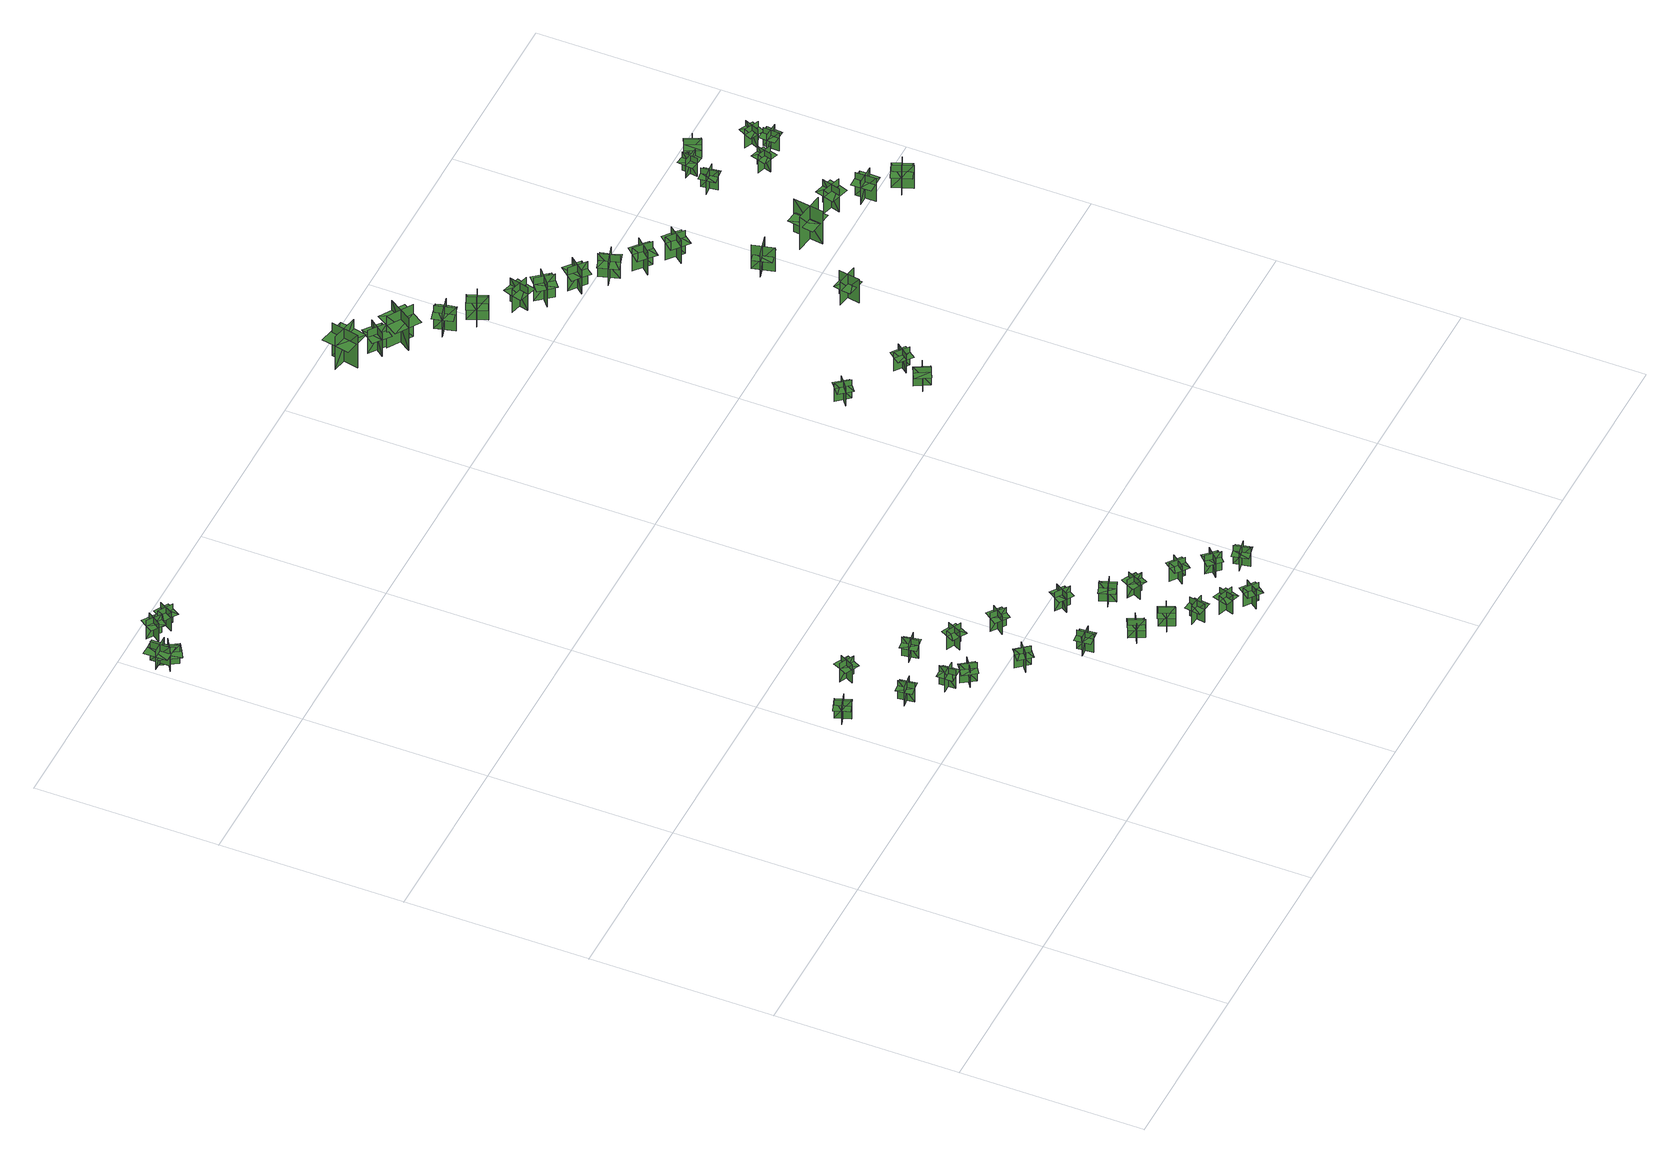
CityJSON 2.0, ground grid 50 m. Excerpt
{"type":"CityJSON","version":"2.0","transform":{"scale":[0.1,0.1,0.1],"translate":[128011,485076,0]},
"CityObjects":{
"tree1":{"type":"SolitaryVegetationObject","geometry":[{"type":"MultiSurface","lod":"1","boundaries":[[[0,1,2]],[[0,2,3]],[[4,5,6]],[[4,6,7]],[[8,9,10]],[[8,10,11]],[[8,11,12]],[[8,12,13]]]}]},
"tree2":{"type":"SolitaryVegetationObject","geometry":[{"type":"MultiSurface","lod":"1","boundaries":[[[14,15,16]],[[14,16,17]],[[18,19,20]],[[18,20,21]],[[22,23,24]],[[22,24,25]],[[22,25,26]],[[22,26,27]]]}]},
"tree3":{"type":"SolitaryVegetationObject","geometry":[{"type":"MultiSurface","lod":"1","boundaries":[[[28,29,30]],[[28,30,31]],[[32,33,34]],[[32,34,35]],[[36,37,38]],[[36,38,39]],[[36,39,40]],[[36,40,41]]]}]},
"tree4":{"type":"SolitaryVegetationObject","geometry":[{"type":"MultiSurface","lod":"1","boundaries":[[[42,43,44]],[[42,44,45]],[[46,47,48]],[[46,48,49]],[[50,51,52]],[[50,52,53]],[[50,53,54]],[[50,54,55]]]}]},
"tree5":{"type":"SolitaryVegetationObject","geometry":[{"type":"MultiSurface","lod":"1","boundaries":[[[56,57,58]],[[56,58,59]],[[60,61,62]],[[60,62,63]],[[64,65,66]],[[64,66,67]],[[64,67,68]],[[64,68,69]]]}]},
"tree6":{"type":"SolitaryVegetationObject","geometry":[{"type":"MultiSurface","lod":"1","boundaries":[[[70,71,72]],[[70,72,73]],[[74,75,76]],[[74,76,77]],[[78,79,80]],[[78,80,81]],[[78,81,82]],[[78,82,83]]]}]},
"tree7":{"type":"SolitaryVegetationObject","geometry":[{"type":"MultiSurface","lod":"1","boundaries":[[[84,85,86]],[[84,86,87]],[[88,89,90]],[[88,90,91]],[[92,93,94]],[[92,94,95]],[[92,95,96]],[[92,96,97]]]}]},
"tree8":{"type":"SolitaryVegetationObject","geometry":[{"type":"MultiSurface","lod":"1","boundaries":[[[98,99,100]],[[98,100,101]],[[102,103,104]],[[102,104,105]],[[106,107,108]],[[106,108,109]],[[106,109,110]],[[106,110,111]]]}]},
"tree9":{"type":"SolitaryVegetationObject","geometry":[{"type":"MultiSurface","lod":"1","boundaries":[[[112,113,114]],[[112,114,115]],[[116,117,118]],[[116,118,119]],[[120,121,122]],[[120,122,123]],[[120,123,124]],[[120,124,125]]]}]},
"tree10":{"type":"SolitaryVegetationObject","geometry":[{"type":"MultiSurface","lod":"1","boundaries":[[[126,127,128]],[[126,128,129]],[[130,131,132]],[[130,132,133]],[[134,135,136]],[[134,136,137]],[[134,137,138]],[[134,138,139]]]}]},
"tree11":{"type":"SolitaryVegetationObject","geometry":[{"type":"MultiSurface","lod":"1","boundaries":[[[140,141,142]],[[140,142,143]],[[144,145,146]],[[144,146,147]],[[148,149,150]],[[148,150,151]],[[148,151,152]],[[148,152,153]]]}]},
"tree12":{"type":"SolitaryVegetationObject","geometry":[{"type":"MultiSurface","lod":"1","boundaries":[[[154,155,156]],[[154,156,157]],[[158,159,160]],[[158,160,161]],[[162,163,164]],[[162,164,165]],[[162,165,166]],[[162,166,167]]]}]},
"tree13":{"type":"SolitaryVegetationObject","geometry":[{"type":"MultiSurface","lod":"1","boundaries":[[[168,169,170]],[[168,170,171]],[[172,173,174]],[[172,174,175]],[[176,177,178]],[[176,178,179]],[[176,179,180]],[[176,180,181]]]}]},
"tree14":{"type":"SolitaryVegetationObject","geometry":[{"type":"MultiSurface","lod":"1","boundaries":[[[182,183,184]],[[182,184,185]],[[186,187,188]],[[186,188,189]],[[190,191,192]],[[190,192,193]],[[190,193,194]],[[190,194,195]]]}]},
"tree15":{"type":"SolitaryVegetationObject","geometry":[{"type":"MultiSurface","lod":"1","boundaries":[[[196,197,198]],[[196,198,199]],[[200,201,202]],[[200,202,203]],[[204,205,206]],[[204,206,207]],[[204,207,208]],[[204,208,209]]]}]},
"tree16":{"type":"SolitaryVegetationObject","geometry":[{"type":"MultiSurface","lod":"1","boundaries":[[[210,211,212]],[[210,212,213]],[[214,215,216]],[[214,216,217]],[[218,219,220]],[[218,220,221]],[[218,221,222]],[[218,222,223]]]}]},
"tree17":{"type":"SolitaryVegetationObject","geometry":[{"type":"MultiSurface","lod":"1","boundaries":[[[224,225,226]],[[224,226,227]],[[228,229,230]],[[228,230,231]],[[232,233,234]],[[232,234,235]],[[232,235,236]],[[232,236,237]]]}]},
"tree18":{"type":"SolitaryVegetationObject","geometry":[{"type":"MultiSurface","lod":"1","boundaries":[[[238,239,240]],[[238,240,241]],[[242,243,244]],[[242,244,245]],[[246,247,248]],[[246,248,249]],[[246,249,250]],[[246,250,251]]]}]},
"tree19":{"type":"SolitaryVegetationObject","geometry":[{"type":"MultiSurface","lod":"1","boundaries":[[[252,253,254]],[[252,254,255]],[[256,257,258]],[[256,258,259]],[[260,261,262]],[[260,262,263]],[[260,263,264]],[[260,264,265]]]}]},
"tree20":{"type":"SolitaryVegetationObject","geometry":[{"type":"MultiSurface","lod":"1","boundaries":[[[266,267,268]],[[266,268,269]],[[270,271,272]],[[270,272,273]],[[274,275,276]],[[274,276,277]],[[274,277,278]],[[274,278,279]]]}]},
"tree21":{"type":"SolitaryVegetationObject","geometry":[{"type":"MultiSurface","lod":"1","boundaries":[[[280,281,282]],[[280,282,283]],[[284,285,286]],[[284,286,287]],[[288,289,290]],[[288,290,291]],[[288,291,292]],[[288,292,293]]]}]},
"tree22":{"type":"SolitaryVegetationObject","geometry":[{"type":"MultiSurface","lod":"1","boundaries":[[[294,295,296]],[[294,296,297]],[[298,299,300]],[[298,300,301]],[[302,303,304]],[[302,304,305]],[[302,305,306]],[[302,306,307]]]}]},
"tree23":{"type":"SolitaryVegetationObject","geometry":[{"type":"MultiSurface","lod":"1","boundaries":[[[308,309,310]],[[308,310,311]],[[312,313,314]],[[312,314,315]],[[316,317,318]],[[316,318,319]],[[316,319,320]],[[316,320,321]]]}]},
"tree24":{"type":"SolitaryVegetationObject","geometry":[{"type":"MultiSurface","lod":"1","boundaries":[[[322,323,324]],[[322,324,325]],[[326,327,328]],[[326,328,329]],[[330,331,332]],[[330,332,333]],[[330,333,334]],[[330,334,335]]]}]},
"tree25":{"type":"SolitaryVegetationObject","geometry":[{"type":"MultiSurface","lod":"1","boundaries":[[[336,337,338]],[[336,338,339]],[[340,341,342]],[[340,342,343]],[[344,345,346]],[[344,346,347]],[[344,347,348]],[[344,348,349]]]}]},
"tree26":{"type":"SolitaryVegetationObject","geometry":[{"type":"MultiSurface","lod":"1","boundaries":[[[350,351,352]],[[350,352,353]],[[354,355,356]],[[354,356,357]],[[358,359,360]],[[358,360,361]],[[358,361,362]],[[358,362,363]]]}]},
"tree27":{"type":"SolitaryVegetationObject","geometry":[{"type":"MultiSurface","lod":"1","boundaries":[[[364,365,366]],[[364,366,367]],[[368,369,370]],[[368,370,371]],[[372,373,374]],[[372,374,375]],[[372,375,376]],[[372,376,377]]]}]},
"tree28":{"type":"SolitaryVegetationObject","geometry":[{"type":"MultiSurface","lod":"1","boundaries":[[[378,379,380]],[[378,380,381]],[[382,383,384]],[[382,384,385]],[[386,387,388]],[[386,388,389]],[[386,389,390]],[[386,390,391]]]}]},
"tree29":{"type":"SolitaryVegetationObject","geometry":[{"type":"MultiSurface","lod":"1","boundaries":[[[392,393,394]],[[392,394,395]],[[396,397,398]],[[396,398,399]],[[400,401,402]],[[400,402,403]],[[400,403,404]],[[400,404,405]]]}]},
"tree30":{"type":"SolitaryVegetationObject","geometry":[{"type":"MultiSurface","lod":"1","boundaries":[[[406,407,408]],[[406,408,409]],[[410,411,412]],[[410,412,413]],[[414,415,416]],[[414,416,417]],[[414,417,418]],[[414,418,419]]]}]},
"tree31":{"type":"SolitaryVegetationObject","geometry":[{"type":"MultiSurface","lod":"1","boundaries":[[[420,421,422]],[[420,422,423]],[[424,425,426]],[[424,426,427]],[[428,429,430]],[[428,430,431]],[[428,431,432]],[[428,432,433]]]}]},
"tree32":{"type":"SolitaryVegetationObject","geometry":[{"type":"MultiSurface","lod":"1","boundaries":[[[434,435,436]],[[434,436,437]],[[438,439,440]],[[438,440,441]],[[442,443,444]],[[442,444,445]],[[442,445,446]],[[442,446,447]]]}]},
"tree33":{"type":"SolitaryVegetationObject","geometry":[{"type":"MultiSurface","lod":"1","boundaries":[[[448,449,450]],[[448,450,451]],[[452,453,454]],[[452,454,455]],[[456,457,458]],[[456,458,459]],[[456,459,460]],[[456,460,461]]]}]},
"tree34":{"type":"SolitaryVegetationObject","geometry":[{"type":"MultiSurface","lod":"1","boundaries":[[[462,463,464]],[[462,464,465]],[[466,467,468]],[[466,468,469]],[[470,471,472]],[[470,472,473]],[[470,473,474]],[[470,474,475]]]}]},
"tree35":{"type":"SolitaryVegetationObject","geometry":[{"type":"MultiSurface","lod":"1","boundaries":[[[476,477,478]],[[476,478,479]],[[480,481,482]],[[480,482,483]],[[484,485,486]],[[484,486,487]],[[484,487,488]],[[484,488,489]]]}]},
"tree36":{"type":"SolitaryVegetationObject","geometry":[{"type":"MultiSurface","lod":"1","boundaries":[[[490,491,492]],[[490,492,493]],[[494,495,496]],[[494,496,497]],[[498,499,500]],[[498,500,501]],[[498,501,502]],[[498,502,503]]]}]},
"tree37":{"type":"SolitaryVegetationObject","geometry":[{"type":"MultiSurface","lod":"1","boundaries":[[[504,505,506]],[[504,506,507]],[[508,509,510]],[[508,510,511]],[[512,513,514]],[[512,514,515]],[[512,516,517]],[[512,517,513]]]}]},
"tree38":{"type":"SolitaryVegetationObject","geometry":[{"type":"MultiSurface","lod":"1","boundaries":[[[518,519,520]],[[518,520,521]],[[522,523,524]],[[522,524,525]],[[526,527,528]],[[526,528,529]],[[526,529,530]],[[526,530,531]]]}]},
"tree39":{"type":"SolitaryVegetationObject","geometry":[{"type":"MultiSurface","lod":"1","boundaries":[[[532,533,534]],[[532,534,535]],[[536,537,538]],[[536,538,539]],[[540,541,542]],[[540,542,543]],[[540,543,544]],[[540,544,545]]]}]},
"tree40":{"type":"SolitaryVegetationObject","geometry":[{"type":"MultiSurface","lod":"1","boundaries":[[[546,547,548]],[[546,548,549]],[[550,551,552]],[[550,552,553]],[[554,555,556]],[[554,556,557]],[[554,558,559]],[[554,559,555]]]}]},
"tree41":{"type":"SolitaryVegetationObject","geometry":[{"type":"MultiSurface","lod":"1","boundaries":[[[560,561,562]],[[560,562,563]],[[564,565,566]],[[564,566,567]],[[568,569,570]],[[568,570,571]],[[568,571,572]],[[568,572,573]]]}]},
"tree42":{"type":"SolitaryVegetationObject","geometry":[{"type":"MultiSurface","lod":"1","boundaries":[[[574,575,576]],[[574,576,577]],[[578,579,580]],[[578,580,581]],[[582,583,584]],[[582,584,585]],[[582,586,587]],[[582,587,583]]]}]},
"tree43":{"type":"SolitaryVegetationObject","geometry":[{"type":"MultiSurface","lod":"1","boundaries":[[[588,589,590]],[[588,590,591]],[[592,593,594]],[[592,594,595]],[[596,597,598]],[[596,598,599]],[[596,599,600]],[[596,600,601]]]}]},
"tree44":{"type":"SolitaryVegetationObject","geometry":[{"type":"MultiSurface","lod":"1","boundaries":[[[602,603,604]],[[602,604,605]],[[606,607,608]],[[606,608,609]],[[610,611,612]],[[610,612,613]],[[610,613,614]],[[610,614,615]]]}]},
"tree45":{"type":"SolitaryVegetationObject","geometry":[{"type":"MultiSurface","lod":"1","boundaries":[[[616,617,618]],[[616,618,619]],[[620,621,622]],[[620,622,623]],[[624,625,626]],[[624,626,627]],[[624,627,628]],[[624,628,629]]]}]},
"tree46":{"type":"SolitaryVegetationObject","geometry":[{"type":"MultiSurface","lod":"1","boundaries":[[[630,631,632]],[[630,632,633]],[[634,635,636]],[[634,636,637]],[[638,639,640]],[[638,640,641]],[[638,641,642]],[[638,642,643]]]}]},
"tree47":{"type":"SolitaryVegetationObject","geometry":[{"type":"MultiSurface","lod":"1","boundaries":[[[644,645,646]],[[644,646,647]],[[648,649,650]],[[648,650,651]],[[652,653,654]],[[652,654,655]],[[652,655,656]],[[652,656,657]]]}]},
"tree48":{"type":"SolitaryVegetationObject","geometry":[{"type":"MultiSurface","lod":"1","boundaries":[[[658,659,660]],[[658,660,661]],[[662,663,664]],[[662,664,665]],[[666,667,668]],[[666,668,669]],[[666,669,670]],[[666,670,671]]]}]},
"tree49":{"type":"SolitaryVegetationObject","geometry":[{"type":"MultiSurface","lod":"1","boundaries":[[[672,673,674]],[[672,674,675]],[[676,677,678]],[[676,678,679]],[[680,681,682]],[[680,682,683]],[[680,683,684]],[[680,684,685]]]}]},
"tree50":{"type":"SolitaryVegetationObject","geometry":[{"type":"MultiSurface","lod":"1","boundaries":[[[686,687,688]],[[686,688,689]],[[690,691,692]],[[690,692,693]],[[694,695,696]],[[694,696,697]],[[694,697,698]],[[694,698,699]]]}]},
"tree51":{"type":"SolitaryVegetationObject","geometry":[{"type":"MultiSurface","lod":"1","boundaries":[[[700,701,702]],[[700,702,703]],[[704,705,706]],[[704,706,707]],[[708,709,710]],[[708,710,711]],[[708,711,712]],[[708,712,713]]]}]}
},
"vertices":[
[1,2397,16],[1,2397,78],[55,2398,78],[55,2398,16],[27,2423,16],[27,2423,78],[27,2371,78],[27,2371,16],[27,2430,58],[0,2430,58],[1,2366,58],[27,2366,58],[54,2366,58],[54,2431,58],
[24,2368,1],[24,2368,63],[70,2396,63],[70,2396,1],[33,2403,1],[33,2403,63],[60,2359,63],[60,2359,1],[29,2410,43],[6,2396,43],[40,2341,43],[63,2355,43],[86,2369,43],[52,2424,43],
[526,801,20],[540,760,20],[540,760,81],[526,801,81],[513,775,20],[555,789,20],[555,789,81],[513,775,81],[513,775,64],[520,754,64],[562,769,64],[555,789,64],[547,810,64],[505,796,64],
[117,2467,21],[92,2430,21],[92,2430,82],[117,2467,82],[88,2462,21],[125,2437,21],[125,2437,82],[88,2462,82],[88,2462,65],[76,2443,65],[113,2419,65],[125,2437,65],[137,2456,65],[100,2480,65],
[637,662,19],[681,669,19],[681,669,81],[637,662,81],[661,645,19],[655,688,19],[655,688,81],[661,645,81],[661,645,64],[683,648,64],[676,692,64],[655,688,64],[633,685,64],[639,641,64],
[170,2427,21],[132,2450,21],[132,2450,82],[170,2427,82],[163,2456,21],[140,2418,21],[140,2418,82],[163,2456,82],[163,2456,65],[144,2467,65],[121,2429,65],[140,2418,65],[159,2406,65],[182,2445,65],
[681,853,18],[661,814,18],[661,814,79],[681,853,79],[653,844,18],[692,824,18],[692,824,79],[653,844,79],[653,844,62],[643,825,62],[682,804,62],[692,824,62],[703,844,62],[663,864,62],
[748,573,18],[747,617,18],[747,617,80],[748,573,80],[769,594,18],[725,593,18],[725,593,80],[769,594,80],[769,594,63],[768,616,63],[724,615,63],[725,593,63],[725,571,63],[769,572,63],
[766,542,18],[802,568,18],[802,568,80],[766,542,80],[795,537,18],[770,573,18],[770,573,80],[795,537,80],[795,537,63],[813,550,63],[788,586,63],[770,573,63],[752,560,63],[777,524,63],
[786,718,18],[830,725,18],[830,725,79],[786,718,79],[810,701,18],[803,744,18],[803,744,79],[810,701,79],[810,701,62],[832,704,62],[825,748,62],[803,744,62],[781,741,62],[788,697,62],
[905,440,17],[877,474,17],[877,474,79],[905,440,79],[908,469,17],[874,441,17],[874,441,79],[908,469,79],[908,469,61],[894,486,61],[860,458,61],[874,441,61],[888,424,61],[922,452,61],
[909,633,17],[869,653,17],[869,653,79],[909,633,79],[900,661,17],[880,622,17],[880,622,79],[900,661,79],[900,661,61],[880,671,61],[860,632,61],[880,622,61],[899,611,61],[920,651,61],
[1004,362,17],[1009,318,17],[1009,318,79],[1004,362,79],[985,339,17],[1029,343,17],[1029,343,79],[985,339,79],[985,339,62],[988,317,62],[1032,321,62],[1029,343,62],[1027,365,62],[983,361,62],
[1002,586,17],[975,551,17],[975,551,78],[1002,586,78],[973,582,17],[1008,555,17],[1008,555,78],[973,582,78],[973,582,61],[960,564,61],[995,538,61],[1008,555,61],[1022,573,61],[986,600,61],
[1089,263,18],[1109,224,18],[1109,224,79],[1089,263,79],[1080,235,18],[1119,256,18],[1119,256,79],[1080,235,79],[1080,235,62],[1090,215,62],[1129,236,62],[1119,256,62],[1109,275,62],[1070,255,62],
[1160,213,18],[1178,173,18],[1178,173,80],[1160,213,80],[1149,185,18],[1190,204,18],[1190,204,80],[1149,185,80],[1149,185,62],[1159,165,62],[1199,184,62],[1190,204,62],[1180,224,62],[1140,206,62],
[1105,467,18],[1142,442,18],[1142,442,80],[1105,467,80],[1111,438,18],[1135,475,18],[1135,475,80],[1111,438,80],[1111,438,63],[1130,426,63],[1154,462,63],[1135,475,63],[1117,487,63],[1093,450,63],
[1242,133,19],[1198,140,19],[1198,140,81],[1242,133,81],[1225,157,19],[1218,113,19],[1218,113,81],[1225,157,81],[1225,157,63],[1203,160,63],[1196,117,63],[1218,113,63],[1240,110,63],[1246,153,63],
[1172,355,17],[1214,370,17],[1214,370,79],[1172,355,79],[1199,342,17],[1184,384,17],[1184,384,79],[1199,342,79],[1199,342,62],[1220,350,62],[1205,392,62],[1184,384,62],[1163,377,62],[1178,335,62],
[1301,78,19],[1259,92,19],[1259,92,81],[1301,78,81],[1288,105,19],[1274,63,19],[1274,63,81],[1288,105,81],[1288,105,64],[1267,112,64],[1253,70,64],[1274,63,64],[1295,56,64],[1309,98,64],
[1249,332,18],[1229,293,18],[1229,293,79],[1249,332,79],[1221,324,18],[1260,303,18],[1260,303,79],[1221,324,79],[1221,324,62],[1211,304,62],[1250,284,62],[1260,303,62],[1271,323,62],[1232,344,62],
[1344,24,20],[1309,51,20],[1309,51,81],[1344,24,81],[1341,54,20],[1314,18,20],[1314,18,81],[1341,54,81],[1341,54,64],[1323,67,64],[1296,32,64],[1314,18,64],[1331,5,64],[1358,40,64],
[1353,227,19],[1318,254,19],[1318,254,80],[1353,227,80],[1349,256,19],[1322,221,19],[1322,221,80],[1349,256,80],[1349,256,63],[1332,270,63],[1305,234,63],[1322,221,63],[1340,208,63],[1367,243,63],
[1378,186,18],[1409,154,18],[1409,154,80],[1378,186,80],[1378,156,18],[1409,188,18],[1409,188,80],[1378,156,80],[1378,156,63],[1394,141,63],[1425,172,63],[1409,188,63],[1393,203,63],[1362,172,63],
[1466,121,19],[1422,112,19],[1422,112,80],[1466,121,80],[1441,137,19],[1450,94,19],[1450,94,80],[1441,137,80],[1441,137,63],[1419,133,63],[1428,90,63],[1450,94,63],[1472,98,63],[1463,142,63],
[1224,2473,9],[1209,2397,9],[1209,2397,117],[1224,2473,117],[1181,2445,9],[1257,2430,9],[1257,2430,117],[1181,2445,117],[1181,2445,87],[1173,2407,87],[1249,2392,87],[1257,2430,87],[1264,2468,87],[1188,2483,87],
[1595,1238,24],[1566,1272,24],[1566,1272,85],[1595,1238,85],[1598,1267,24],[1563,1239,24],[1563,1239,85],[1598,1267,85],[1598,1267,68],[1584,1285,68],[1549,1256,68],[1563,1239,68],[1577,1222,68],[1612,1250,68],
[1265,2395,11],[1309,2361,11],[1309,2361,88],[1265,2395,88],[1269,2358,11],[1303,2402,11],[1303,2402,88],[1269,2358,88],[1269,2358,66],[1291,2341,66],[1325,2385,66],[1303,2402,66],[1281,2419,66],[1247,2375,66],
[1314,2307,13],[1356,2372,13],[1356,2372,120],[1314,2307,120],[1364,2318,13],[1299,2360,13],[1299,2360,120],[1364,2318,120],[1364,2318,90],[1385,2350,90],[1320,2392,90],[1299,2360,90],[1278,2327,90],[1343,2285,90],
[1690,1088,23],[1730,1108,23],[1730,1108,85],[1690,1088,85],[1719,1079,23],[1698,1118,23],[1698,1118,85],[1719,1079,85],[1719,1079,68],[1738,1089,68],[1717,1128,68],[1698,1118,68],[1678,1107,68],[1699,1068,68],
[1731,1151,27],[1758,1186,27],[1758,1186,88],[1731,1151,88],[1760,1155,27],[1725,1182,27],[1725,1182,88],[1760,1155,88],[1760,1155,71],[1774,1172,71],[1739,1199,71],[1725,1182,71],[1712,1164,71],[1747,1137,71],
[1413,2284,12],[1427,2230,12],[1427,2230,89],[1413,2284,89],[1394,2252,12],[1448,2266,12],[1448,2266,89],[1394,2252,89],[1394,2252,67],[1401,2226,67],[1454,2239,67],[1448,2266,67],[1441,2293,67],[1387,2279,67],
[1477,2225,10],[1499,2174,10],[1499,2174,87],[1477,2225,87],[1463,2191,10],[1514,2212,10],[1514,2212,87],[1463,2191,87],[1463,2191,66],[1474,2165,66],[1525,2186,66],[1514,2212,66],[1504,2237,66],[1453,2216,66],
[1567,2100,12],[1581,2153,12],[1581,2153,89],[1567,2100,89],[1599,2118,12],[1545,2132,12],[1545,2132,89],[1599,2118,89],[1599,2118,68],[1606,2144,68],[1553,2159,68],[1545,2132,68],[1538,2106,68],[1591,2091,68],
[1641,2098,12],[1599,2062,12],[1599,2062,89],[1641,2098,89],[1604,2101,12],[1640,2059,12],[1640,2059,89],[1604,2101,89],[1604,2101,68],[1583,2083,68],[1619,2041,68],[1640,2059,68],[1661,2077,68],[1625,2119,68],
[1671,2039,13],[1714,2004,13],[1714,2004,90],[1671,2039,90],[1675,2003,13],[1710,2045,13],[1710,2045,90],[1675,2003,90],[1675,2003,68],[1696,1985,68],[1731,2028,68],[1710,2045,68],[1688,2063,68],[1653,2020,68],
[1950,1392,23],[1891,1402,23],[1891,1402,101],[1950,1392,101],[1928,1422,23],[1928,1422,101],[1918,1363,101],[1918,1363,23],[1946,1390,71],[1894,1399,71],[1890,1375,71],[1942,1366,71],[1950,1415,71],[1899,1424,71],
[1765,1940,14],[1749,1993,14],[1749,1993,91],[1765,1940,91],[1783,1972,14],[1730,1956,14],[1730,1956,91],[1783,1972,91],[1783,1972,69],[1775,1999,69],[1722,1983,69],[1730,1956,69],[1738,1930,69],[1791,1946,69],
[1844,1888,13],[1803,1925,13],[1803,1925,90],[1844,1888,90],[1842,1924,13],[1805,1883,13],[1805,1883,90],[1842,1924,90],[1842,1924,68],[1821,1943,68],[1784,1902,68],[1805,1883,68],[1826,1865,68],[1863,1906,68],
[1922,1657,23],[1937,1598,23],[1937,1598,101],[1922,1657,101],[1903,1624,23],[1903,1624,101],[1962,1639,101],[1962,1639,23],[1926,1653,71],[1938,1602,71],[1962,1608,71],[1949,1659,71],[1901,1647,71],[1914,1596,71],
[1912,1830,16],[1870,1866,16],[1870,1866,93],[1912,1830,93],[1909,1867,16],[1874,1824,16],[1874,1824,93],[1909,1867,93],[1909,1867,72],[1888,1885,72],[1852,1842,72],[1874,1824,72],[1895,1807,72],[1930,1849,72],
[2074,1532,24],[2086,1616,24],[2086,1616,133],[2074,1532,133],[2116,1564,24],[2116,1564,133],[2032,1576,133],[2032,1576,24],[2071,1538,91],[2081,1611,91],[2048,1615,91],[2038,1543,91],[2107,1533,91],[2117,1606,91],
[2202,1545,18],[2218,1597,18],[2218,1597,95],[2202,1545,95],[2235,1562,18],[2182,1578,18],[2182,1578,95],[2235,1562,95],[2235,1562,74],[2243,1588,74],[2190,1604,74],[2182,1578,74],[2174,1551,74],[2226,1535,74],
[2165,1873,23],[2121,1868,23],[2121,1868,85],[2165,1873,85],[2142,1892,23],[2147,1848,23],[2147,1848,85],[2142,1892,85],[2142,1892,67],[2120,1889,67],[2125,1845,67],[2147,1848,67],[2169,1850,67],[2164,1894,67],
[2275,1535,17],[2275,1479,17],[2275,1479,94],[2275,1535,94],[2249,1509,17],[2304,1509,17],[2304,1509,94],[2249,1509,94],[2249,1509,73],[2249,1481,73],[2304,1481,73],[2304,1509,73],[2304,1536,73],[2249,1536,73],
[2153,1938,23],[2197,1932,23],[2197,1932,84],[2153,1938,84],[2170,1915,23],[2176,1958,23],[2176,1958,84],[2170,1915,84],[2170,1915,67],[2192,1912,67],[2198,1955,67],[2176,1958,67],[2154,1961,67],[2148,1918,67],
[2339,1467,14],[2360,1415,14],[2360,1415,91],[2339,1467,91],[2325,1433,14],[2376,1454,14],[2376,1454,91],[2325,1433,91],[2325,1433,70],[2335,1407,70],[2387,1428,70],[2376,1454,70],[2366,1479,70],[2315,1459,70],
[2258,1756,24],[2271,1798,24],[2271,1798,85],[2258,1756,85],[2284,1769,24],[2242,1783,24],[2242,1783,85],[2284,1769,85],[2284,1769,68],[2291,1791,68],[2249,1804,68],[2242,1783,68],[2236,1762,68],[2278,1748,68],
[2255,1967,15],[2215,1948,15],[2215,1948,76],[2255,1967,76],[2227,1977,15],[2246,1937,15],[2246,1937,76],[2227,1977,76],[2227,1977,59],[2207,1968,59],[2226,1928,59],[2246,1937,59],[2266,1947,59],[2247,1987,59],
[2341,1814,21],[2339,1770,21],[2339,1770,82],[2341,1814,82],[2319,1794,21],[2363,1792,21],[2363,1792,82],[2319,1794,82],[2319,1794,65],[2318,1772,65],[2362,1770,65],[2363,1792,65],[2364,1815,65],[2320,1817,65],
[2328,1823,21],[2346,1863,21],[2346,1863,83],[2328,1823,83],[2355,1833,21],[2315,1852,21],[2315,1852,83],[2355,1833,83],[2355,1833,66],[2365,1853,66],[2325,1872,66],[2315,1852,66],[2306,1832,66],[2346,1813,66]
]}
